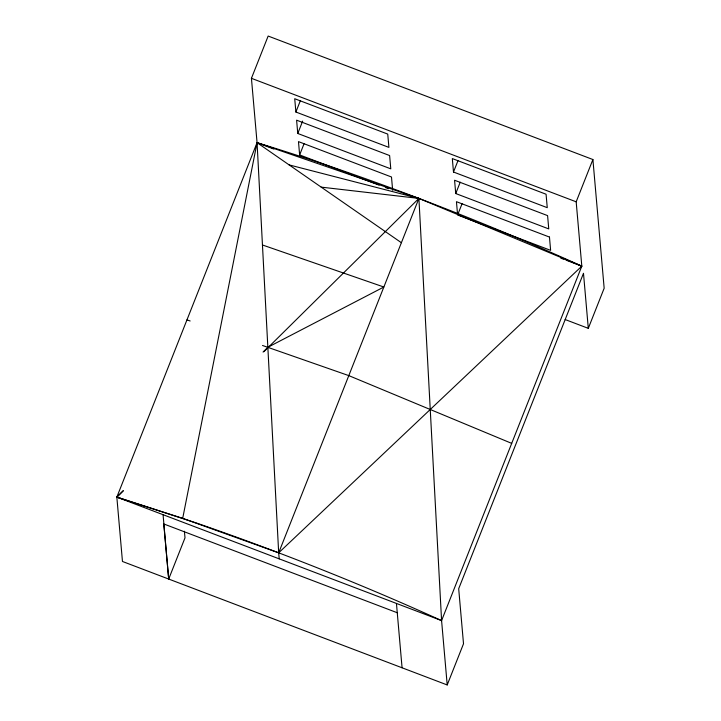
<?xml version="1.0" encoding="UTF-8"?>
<svg xmlns="http://www.w3.org/2000/svg" width="721" height="721" viewBox="0 0 721 721"><rect width="100%" height="100%" fill="white"/><g stroke="black" fill="none" stroke-linecap="round" stroke-linejoin="round"><path stroke-width="1.08" d="M592.905 159.53L576.178 201.808L581.811 266.157L278.685 552.827L182.692 518.363L257.064 142.677L251.431 78.319L268.158 36.05L592.905 159.53L604.162 288.238L588.3 328.343L565.147 319.538M289.13 164.902L418.91 198.41L441.585 620.601L116.838 497.12L257.064 142.677L418.91 198.41L581.811 266.157L441.585 620.601L447.209 684.95L122.462 561.47L116.838 497.12L123.228 490.776M295.889 112.025L294.718 98.723L387.745 134.097L388.907 147.39L295.889 112.025L300.369 100.679M297.764 133.475L296.601 120.173L389.619 155.547L390.782 168.84L297.764 133.475L302.658 121.101M379.075 185.126L299.639 154.925L304.127 143.578M397.262 612.742L163.766 523.951L168.696 579.044L185 537.857L184.405 531.251M279.207 558.856L278.685 552.827L418.91 198.41L321.205 187.136M453.491 172.022L452.319 158.575L546.076 194.228L547.257 207.675L453.491 172.022L457.979 160.675M455.735 193.543L454.572 180.241L547.59 215.615L548.753 228.908L455.735 193.543L460.223 182.197M458.015 213.957L462.098 203.646M447.209 684.95L463.513 643.763L458.691 588.715L583.487 273.286L588.3 328.343M263.057 352.037L267.842 347.279L383.851 287.012L262.453 244.978M182.692 518.363L116.838 497.12L123.228 490.794M263.877 351.713L418.91 198.41M116.838 497.12L196.166 522.923A473.553 77.435 21.6 0 1 441.585 620.601M186.946 319.899L190.146 320.98M262.525 345.476L348.793 375.614L511.694 443.379M251.431 78.319L576.178 201.808M385.347 187.514L388.475 188.704M273.881 149.067L257.064 142.677L278.685 552.827M560.794 258.163L563.948 259.362M566.048 260.164L581.811 266.157A475.59 77.769 21.6 0 0 257.064 142.677L401.381 242.707M392.657 190.29L391.494 176.996L298.476 141.622L299.639 154.925M396.451 603.441L402.075 667.79M163.072 514.695L168.696 579.044M549.465 237.065L456.447 201.691L457.61 214.993L550.628 250.358L549.465 237.065"/></g></svg>
